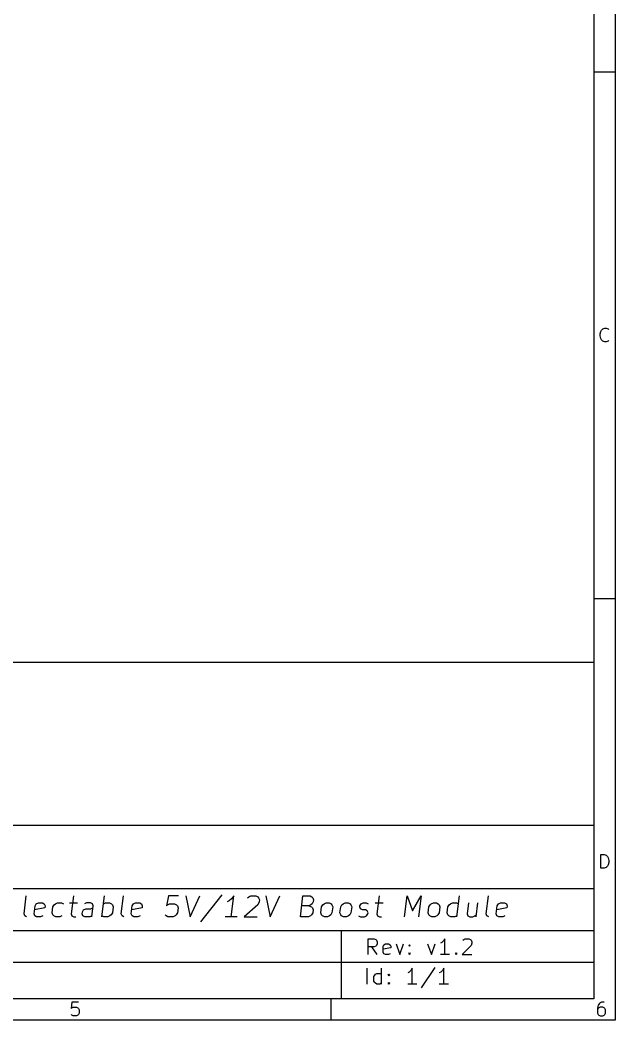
# Model space of a CAD drawing. Header units: inches. Extents: x 0.4 to 11.3, y -7.9 to -0.4.
# Drawn here: x 9.074 to 11.299, y -7.874 to -4.135 of the extents above; entities that cross this region are included whole.
import ezdxf

# ---------------------------------------------------------------- set-up
doc = ezdxf.new("R2010")
doc.units = ezdxf.units.IN
doc.header["$MEASUREMENT"] = 0
doc.layers.add('RED', color=14, linetype='CONTINUOUS')

msp = doc.modelspace()

# ---------------------------------------------------------------- linework, layer by layer
at = {"layer": 'RED', "linetype": 'CONTINUOUS'}
for p, q in [((11.2993, -0.3937), (11.2993, -7.8743)), ((11.2206, -0.4724), (11.2206, -7.7956)), ((11.2993, -4.3307), (11.2206, -4.3307)), ((11.2441, -5.3091), (11.2465, -5.2993)), ((11.2441, -5.3164), (11.2441, -5.3091)), ((11.2465, -5.2993), (11.249, -5.2945)), ((11.249, -5.2945), (11.2538, -5.2896)), ((11.2538, -5.2896), (11.2611, -5.2872)), ((11.2611, -5.2872), (11.266, -5.2872)), ((11.266, -5.2872), (11.2733, -5.2896)), ((11.2733, -5.2896), (11.2758, -5.292)), ((11.2465, -5.3261), (11.2441, -5.3164)), ((11.249, -5.331), (11.2465, -5.3261)), ((11.2538, -5.3359), (11.249, -5.331)), ((11.2611, -5.3383), (11.2538, -5.3359)), ((11.266, -5.3383), (11.2611, -5.3383)), ((11.2733, -5.3359), (11.266, -5.3383)), ((11.2758, -5.3335), (11.2733, -5.3359)), ((11.2993, -6.2992), (11.2206, -6.2992)), ((6.9686, -6.5357), (11.2206, -6.5357)), ((11.2206, -6.5357), (11.2206, -7.7956)), ((6.9686, -7.146), (11.2206, -7.146)), ((11.2465, -7.3068), (11.2465, -7.2557)), ((11.2465, -7.2557), (11.2587, -7.2557)), ((11.2587, -7.2557), (11.266, -7.2581)), ((11.266, -7.2581), (11.2709, -7.263)), ((11.2709, -7.263), (11.2733, -7.2678)), ((11.2733, -7.2678), (11.2758, -7.2776)), ((11.2758, -7.2849), (11.2733, -7.2946)), ((11.2758, -7.2776), (11.2758, -7.2849)), ((11.2587, -7.3068), (11.2465, -7.3068)), ((11.266, -7.3044), (11.2587, -7.3068)), ((11.2709, -7.2995), (11.266, -7.3044)), ((11.2733, -7.2946), (11.2709, -7.2995)), ((6.9686, -7.3822), (11.2206, -7.3822)), ((9.089, -7.4774), (9.0974, -7.4099)), ((9.1302, -7.4474), (9.1349, -7.4399)), ((9.1349, -7.4399), (9.1429, -7.4362)), ((9.1429, -7.4362), (9.1579, -7.4362)), ((9.1579, -7.4362), (9.1649, -7.4399)), ((9.1649, -7.4399), (9.1677, -7.4474)), ((9.202, -7.4436), (9.2062, -7.4399)), ((9.2062, -7.4399), (9.2141, -7.4362)), ((9.2141, -7.4362), (9.2291, -7.4362)), ((9.2291, -7.4362), (9.2362, -7.4399)), ((9.2591, -7.4362), (9.2891, -7.4362)), ((9.2737, -7.4099), (9.2652, -7.4774)), ((9.3229, -7.4362), (9.3149, -7.4399)), ((9.3379, -7.4362), (9.3229, -7.4362)), ((9.3449, -7.4399), (9.3379, -7.4362)), ((9.3477, -7.4474), (9.3449, -7.4399)), ((9.3801, -7.4886), (9.3899, -7.4099)), ((9.3861, -7.4399), (9.3941, -7.4362)), ((9.3941, -7.4362), (9.4091, -7.4362)), ((9.4091, -7.4362), (9.4161, -7.4399)), ((9.4161, -7.4399), (9.4194, -7.4436)), ((9.4527, -7.4774), (9.4611, -7.4099)), ((9.4939, -7.4474), (9.4986, -7.4399)), ((9.4986, -7.4399), (9.5066, -7.4362)), ((9.5066, -7.4362), (9.5216, -7.4362)), ((9.5216, -7.4362), (9.5286, -7.4399)), ((9.5286, -7.4399), (9.5314, -7.4474)), ((9.6299, -7.4099), (9.6214, -7.4474)), ((9.6256, -7.4436), (9.6336, -7.4399)), ((9.6674, -7.4099), (9.6299, -7.4099)), ((9.6336, -7.4399), (9.6524, -7.4399)), ((9.6524, -7.4399), (9.6594, -7.4436)), ((9.6936, -7.4099), (9.71, -7.4886)), ((9.71, -7.4886), (9.7461, -7.4099)), ((9.8291, -7.4062), (9.7489, -7.5074)), ((9.8562, -7.4287), (9.8483, -7.4324)), ((9.8647, -7.4212), (9.8562, -7.4287)), ((9.8637, -7.4886), (9.8736, -7.4099)), ((9.8736, -7.4099), (9.8647, -7.4212)), ((9.9251, -7.4174), (9.9294, -7.4137)), ((9.9294, -7.4137), (9.9373, -7.4099)), ((9.9373, -7.4099), (9.9561, -7.4099)), ((9.9561, -7.4099), (9.9631, -7.4137)), ((9.9631, -7.4137), (9.9664, -7.4174)), ((9.9683, -7.4324), (9.9631, -7.4436)), ((9.9664, -7.4174), (9.9692, -7.4249)), ((9.9692, -7.4249), (9.9683, -7.4324)), ((9.9936, -7.4099), (10.01, -7.4886)), ((10.01, -7.4886), (10.0461, -7.4099)), ((10.1225, -7.4886), (10.1323, -7.4099)), ((10.1323, -7.4099), (10.1586, -7.4099)), ((10.1586, -7.4099), (10.1656, -7.4137)), ((10.1661, -7.4399), (10.1618, -7.4436)), ((10.1656, -7.4137), (10.1689, -7.4174)), ((10.1707, -7.4324), (10.1661, -7.4399)), ((10.1689, -7.4174), (10.1717, -7.4249)), ((10.1717, -7.4249), (10.1707, -7.4324)), ((10.2068, -7.4436), (10.211, -7.4399)), ((10.211, -7.4399), (10.219, -7.4362)), ((10.219, -7.4362), (10.2303, -7.4362)), ((10.2303, -7.4362), (10.2373, -7.4399)), ((10.2373, -7.4399), (10.2406, -7.4436)), ((10.2781, -7.4436), (10.2823, -7.4399)), ((10.2823, -7.4399), (10.2903, -7.4362)), ((10.2903, -7.4362), (10.3015, -7.4362)), ((10.3015, -7.4362), (10.3085, -7.4399)), ((10.3085, -7.4399), (10.3118, -7.4436)), ((10.3451, -7.4474), (10.3498, -7.4399)), ((10.3498, -7.4399), (10.3577, -7.4362)), ((10.3577, -7.4362), (10.369, -7.4362)), ((10.369, -7.4362), (10.376, -7.4399)), ((10.4027, -7.4362), (10.4327, -7.4362)), ((10.4173, -7.4099), (10.4088, -7.4774)), ((10.5124, -7.4886), (10.5223, -7.4099)), ((10.5223, -7.4099), (10.5415, -7.4661)), ((10.5415, -7.4661), (10.5748, -7.4099)), ((10.5748, -7.4099), (10.5649, -7.4886)), ((10.608, -7.4436), (10.6122, -7.4399)), ((10.6122, -7.4399), (10.6202, -7.4362)), ((10.6202, -7.4362), (10.6315, -7.4362)), ((10.6315, -7.4362), (10.6385, -7.4399)), ((10.6385, -7.4399), (10.6418, -7.4436)), ((10.6793, -7.4436), (10.6835, -7.4399)), ((10.6835, -7.4399), (10.6915, -7.4362)), ((10.6915, -7.4362), (10.7065, -7.4362)), ((10.7065, -7.4362), (10.7135, -7.4399)), ((10.7074, -7.4886), (10.7172, -7.4099)), ((10.7514, -7.4362), (10.7463, -7.4774)), ((10.7852, -7.4362), (10.7786, -7.4886)), ((10.8175, -7.4774), (10.826, -7.4099)), ((10.8588, -7.4474), (10.8635, -7.4399)), ((10.8635, -7.4399), (10.8714, -7.4362)), ((10.8714, -7.4362), (10.8864, -7.4362)), ((10.8864, -7.4362), (10.8935, -7.4399)), ((10.8935, -7.4399), (10.8963, -7.4474)), ((9.0918, -7.4849), (9.089, -7.4774)), ((9.1265, -7.4774), (9.1302, -7.4474)), ((9.1293, -7.4849), (9.1265, -7.4774)), ((9.1668, -7.4549), (9.1284, -7.4624)), ((9.1677, -7.4474), (9.1668, -7.4549)), ((9.1945, -7.4736), (9.1973, -7.4511)), ((9.1973, -7.4811), (9.1945, -7.4736)), ((9.1973, -7.4511), (9.202, -7.4436)), ((9.2652, -7.4774), (9.268, -7.4849)), ((9.3065, -7.4774), (9.3074, -7.4699)), ((9.3093, -7.4849), (9.3065, -7.4774)), ((9.3074, -7.4699), (9.3121, -7.4624)), ((9.3121, -7.4624), (9.3201, -7.4586)), ((9.3201, -7.4586), (9.3388, -7.4586)), ((9.3388, -7.4586), (9.3468, -7.4549)), ((9.3426, -7.4886), (9.3477, -7.4474)), ((9.4194, -7.4736), (9.4147, -7.4811)), ((9.4194, -7.4436), (9.4222, -7.4511)), ((9.4222, -7.4511), (9.4194, -7.4736)), ((9.4555, -7.4849), (9.4527, -7.4774)), ((9.4902, -7.4774), (9.4939, -7.4474)), ((9.493, -7.4849), (9.4902, -7.4774)), ((9.5305, -7.4549), (9.4921, -7.4624)), ((9.5314, -7.4474), (9.5305, -7.4549)), ((9.6214, -7.4474), (9.6256, -7.4436)), ((9.6631, -7.4736), (9.6585, -7.4811)), ((9.6594, -7.4436), (9.6627, -7.4474)), ((9.6627, -7.4474), (9.6655, -7.4549)), ((9.6655, -7.4549), (9.6631, -7.4736)), ((9.9631, -7.4436), (9.9125, -7.4886)), ((10.1539, -7.4474), (10.1276, -7.4474)), ((10.1618, -7.4436), (10.1539, -7.4474)), ((10.1539, -7.4474), (10.1646, -7.4511)), ((10.1646, -7.4511), (10.1679, -7.4549)), ((10.1693, -7.4736), (10.1646, -7.4811)), ((10.1679, -7.4549), (10.1707, -7.4624)), ((10.1707, -7.4624), (10.1693, -7.4736)), ((10.1993, -7.4736), (10.2021, -7.4511)), ((10.2021, -7.4811), (10.1993, -7.4736)), ((10.2021, -7.4511), (10.2068, -7.4436)), ((10.2406, -7.4736), (10.2359, -7.4811)), ((10.2406, -7.4436), (10.2434, -7.4511)), ((10.2434, -7.4511), (10.2406, -7.4736)), ((10.2706, -7.4736), (10.2734, -7.4511)), ((10.2734, -7.4811), (10.2706, -7.4736)), ((10.2734, -7.4511), (10.2781, -7.4436)), ((10.3118, -7.4736), (10.3071, -7.4811)), ((10.3118, -7.4436), (10.3146, -7.4511)), ((10.3146, -7.4511), (10.3118, -7.4736)), ((10.3446, -7.4511), (10.3451, -7.4474)), ((10.3474, -7.4586), (10.3446, -7.4511)), ((10.3545, -7.4624), (10.3474, -7.4586)), ((10.3657, -7.4624), (10.3545, -7.4624)), ((10.3727, -7.4661), (10.3657, -7.4624)), ((10.3704, -7.4849), (10.3751, -7.4774)), ((10.3756, -7.4736), (10.3727, -7.4661)), ((10.3751, -7.4774), (10.3756, -7.4736)), ((10.4088, -7.4774), (10.4116, -7.4849)), ((10.6005, -7.4736), (10.6033, -7.4511)), ((10.6033, -7.4811), (10.6005, -7.4736)), ((10.6033, -7.4511), (10.608, -7.4436)), ((10.6418, -7.4736), (10.6371, -7.4811)), ((10.6418, -7.4436), (10.6446, -7.4511)), ((10.6446, -7.4511), (10.6418, -7.4736)), ((10.6718, -7.4736), (10.6746, -7.4511)), ((10.6746, -7.4811), (10.6718, -7.4736)), ((10.6746, -7.4511), (10.6793, -7.4436)), ((10.7463, -7.4774), (10.7491, -7.4849)), ((10.8203, -7.4849), (10.8175, -7.4774)), ((10.855, -7.4774), (10.8588, -7.4474)), ((10.8578, -7.4849), (10.855, -7.4774)), ((10.8953, -7.4549), (10.8569, -7.4624)), ((10.8963, -7.4474), (10.8953, -7.4549)), ((9.0988, -7.4886), (9.0918, -7.4849)), ((9.1363, -7.4886), (9.1293, -7.4849)), ((9.1513, -7.4886), (9.1363, -7.4886)), ((9.1593, -7.4849), (9.1513, -7.4886)), ((9.2005, -7.4849), (9.1973, -7.4811)), ((9.2076, -7.4886), (9.2005, -7.4849)), ((9.2226, -7.4886), (9.2076, -7.4886)), ((9.2305, -7.4849), (9.2226, -7.4886)), ((9.268, -7.4849), (9.2751, -7.4886)), ((9.2751, -7.4886), (9.2826, -7.4886)), ((9.3163, -7.4886), (9.3093, -7.4849)), ((9.3351, -7.4886), (9.3163, -7.4886)), ((9.343, -7.4849), (9.3351, -7.4886)), ((9.3876, -7.4886), (9.3805, -7.4849)), ((9.4026, -7.4886), (9.3876, -7.4886)), ((9.4105, -7.4849), (9.4026, -7.4886)), ((9.4147, -7.4811), (9.4105, -7.4849)), ((9.4625, -7.4886), (9.4555, -7.4849)), ((9.5, -7.4886), (9.493, -7.4849)), ((9.515, -7.4886), (9.5, -7.4886)), ((9.523, -7.4849), (9.515, -7.4886)), ((9.6205, -7.4849), (9.6172, -7.4811)), ((9.6275, -7.4886), (9.6205, -7.4849)), ((9.6463, -7.4886), (9.6275, -7.4886)), ((9.6542, -7.4849), (9.6463, -7.4886)), ((9.6585, -7.4811), (9.6542, -7.4849)), ((9.8862, -7.4886), (9.8412, -7.4886)), ((9.9125, -7.4886), (9.9612, -7.4886)), ((10.1525, -7.4886), (10.1225, -7.4886)), ((10.1604, -7.4849), (10.1525, -7.4886)), ((10.1646, -7.4811), (10.1604, -7.4849)), ((10.2054, -7.4849), (10.2021, -7.4811)), ((10.2125, -7.4886), (10.2054, -7.4849)), ((10.2237, -7.4886), (10.2125, -7.4886)), ((10.2317, -7.4849), (10.2237, -7.4886)), ((10.2359, -7.4811), (10.2317, -7.4849)), ((10.2767, -7.4849), (10.2734, -7.4811)), ((10.2837, -7.4886), (10.2767, -7.4849)), ((10.2949, -7.4886), (10.2837, -7.4886)), ((10.3029, -7.4849), (10.2949, -7.4886)), ((10.3071, -7.4811), (10.3029, -7.4849)), ((10.3404, -7.4849), (10.3474, -7.4886)), ((10.3474, -7.4886), (10.3624, -7.4886)), ((10.3624, -7.4886), (10.3704, -7.4849)), ((10.4116, -7.4849), (10.4187, -7.4886)), ((10.4187, -7.4886), (10.4262, -7.4886)), ((10.6066, -7.4849), (10.6033, -7.4811)), ((10.6137, -7.4886), (10.6066, -7.4849)), ((10.6249, -7.4886), (10.6137, -7.4886)), ((10.6329, -7.4849), (10.6249, -7.4886)), ((10.6371, -7.4811), (10.6329, -7.4849)), ((10.6779, -7.4849), (10.6746, -7.4811)), ((10.6849, -7.4886), (10.6779, -7.4849)), ((10.6999, -7.4886), (10.6849, -7.4886)), ((10.7079, -7.4849), (10.6999, -7.4886)), ((10.7491, -7.4849), (10.7561, -7.4886)), ((10.7561, -7.4886), (10.7674, -7.4886)), ((10.7674, -7.4886), (10.7753, -7.4849)), ((10.7753, -7.4849), (10.7796, -7.4811)), ((10.8274, -7.4886), (10.8203, -7.4849)), ((10.8649, -7.4886), (10.8578, -7.4849)), ((10.8799, -7.4886), (10.8649, -7.4886)), ((10.8878, -7.4849), (10.8799, -7.4886)), ((6.9686, -7.5397), (11.2206, -7.5397)), ((10.2757, -7.5397), (10.2757, -7.7956)), ((10.3762, -7.6294), (10.3762, -7.5703)), ((10.3762, -7.5703), (10.3987, -7.5703)), ((10.3987, -7.5703), (10.4044, -7.5731)), ((10.4044, -7.5731), (10.4072, -7.5759)), ((10.4072, -7.5759), (10.41, -7.5815)), ((10.41, -7.59), (10.4072, -7.5956)), ((10.41, -7.5815), (10.41, -7.59)), ((10.4353, -7.5928), (10.4409, -7.59)), ((10.4409, -7.59), (10.4522, -7.59)), ((10.4522, -7.59), (10.4578, -7.5928)), ((10.4803, -7.59), (10.4944, -7.6294)), ((10.4944, -7.6294), (10.5084, -7.59)), ((10.5984, -7.59), (10.6125, -7.6294)), ((10.6125, -7.6294), (10.6265, -7.59)), ((10.6518, -7.5844), (10.6462, -7.5872)), ((10.6575, -7.5787), (10.6518, -7.5844)), ((10.6631, -7.5703), (10.6575, -7.5787)), ((10.6631, -7.6294), (10.6631, -7.5703)), ((10.7306, -7.5759), (10.7334, -7.5731)), ((10.7334, -7.5731), (10.739, -7.5703)), ((10.739, -7.5703), (10.7531, -7.5703)), ((10.7531, -7.5703), (10.7587, -7.5731)), ((10.7587, -7.5731), (10.7615, -7.5759)), ((10.7615, -7.5759), (10.7643, -7.5815)), ((10.7643, -7.5872), (10.7615, -7.5956)), ((10.7643, -7.5815), (10.7643, -7.5872)), ((10.3987, -7.6012), (10.3762, -7.6012)), ((10.41, -7.6294), (10.3903, -7.6012)), ((10.4044, -7.5984), (10.3987, -7.6012)), ((10.4072, -7.5956), (10.4044, -7.5984)), ((10.4325, -7.5984), (10.4353, -7.5928)), ((10.4325, -7.6209), (10.4325, -7.5984)), ((10.4606, -7.604), (10.4325, -7.6097)), ((10.4353, -7.6265), (10.4325, -7.6209)), ((10.4409, -7.6294), (10.4353, -7.6265)), ((10.4578, -7.6265), (10.4522, -7.6294)), ((10.4578, -7.5928), (10.4606, -7.5984)), ((10.4606, -7.5984), (10.4606, -7.604)), ((10.5281, -7.5956), (10.5309, -7.5928)), ((10.5309, -7.5984), (10.5281, -7.5956)), ((10.5281, -7.6265), (10.5309, -7.6237)), ((10.5309, -7.6294), (10.5281, -7.6265)), ((10.5309, -7.5928), (10.5337, -7.5956)), ((10.5309, -7.5928), (10.5309, -7.5984)), ((10.5337, -7.5956), (10.5309, -7.5984)), ((10.5309, -7.6237), (10.5337, -7.6265)), ((10.5309, -7.6237), (10.5309, -7.6294)), ((10.5337, -7.6265), (10.5309, -7.6294)), ((10.7025, -7.6265), (10.7053, -7.6237)), ((10.7053, -7.6294), (10.7025, -7.6265)), ((10.7053, -7.6237), (10.7081, -7.6265)), ((10.7053, -7.6237), (10.7053, -7.6294)), ((10.7081, -7.6265), (10.7053, -7.6294)), ((10.7615, -7.5956), (10.7278, -7.6294)), ((6.9686, -7.6578), (11.2206, -7.6578)), ((10.4522, -7.6294), (10.4409, -7.6294)), ((10.68, -7.6294), (10.6462, -7.6294)), ((10.7278, -7.6294), (10.7643, -7.6294)), ((10.3724, -7.7399), (10.3724, -7.6808)), ((10.4033, -7.7033), (10.4089, -7.7005)), ((10.4089, -7.7005), (10.4202, -7.7005)), ((10.4202, -7.7005), (10.4258, -7.7033)), ((10.4258, -7.7399), (10.4258, -7.6808)), ((10.5298, -7.6949), (10.5242, -7.6977)), ((10.5355, -7.6893), (10.5298, -7.6949)), ((10.5411, -7.6808), (10.5355, -7.6893)), ((10.5411, -7.7399), (10.5411, -7.6808)), ((10.6255, -7.678), (10.5748, -7.754)), ((10.6479, -7.6949), (10.6423, -7.6977)), ((10.6536, -7.6893), (10.6479, -7.6949)), ((10.6592, -7.6808), (10.6536, -7.6893)), ((10.6592, -7.7399), (10.6592, -7.6808)), ((10.3977, -7.7118), (10.4005, -7.7061)), ((10.3977, -7.7286), (10.3977, -7.7118)), ((10.4005, -7.7343), (10.3977, -7.7286)), ((10.4005, -7.7061), (10.4033, -7.7033)), ((10.4033, -7.7371), (10.4005, -7.7343)), ((10.4089, -7.7399), (10.4033, -7.7371)), ((10.4202, -7.7399), (10.4089, -7.7399)), ((10.4258, -7.7371), (10.4202, -7.7399)), ((10.4511, -7.7061), (10.4539, -7.7033)), ((10.4539, -7.709), (10.4511, -7.7061)), ((10.4511, -7.7371), (10.4539, -7.7343)), ((10.4539, -7.7399), (10.4511, -7.7371)), ((10.4539, -7.7033), (10.4567, -7.7061)), ((10.4539, -7.7033), (10.4539, -7.709)), ((10.4567, -7.7061), (10.4539, -7.709)), ((10.4539, -7.7343), (10.4567, -7.7371)), ((10.4539, -7.7343), (10.4539, -7.7399)), ((10.4567, -7.7371), (10.4539, -7.7399)), ((10.558, -7.7399), (10.5242, -7.7399)), ((10.6761, -7.7399), (10.6423, -7.7399)), ((11.2206, -7.7956), (0.4724, -7.7956)), ((11.2206, -7.7956), (6.9686, -7.7956)), ((9.268, -7.8071), (9.2656, -7.8315)), ((9.2924, -7.8071), (9.268, -7.8071)), ((10.2362, -7.7956), (10.2362, -7.8743)), ((11.2414, -7.812), (11.2365, -7.8193)), ((11.2439, -7.8096), (11.2414, -7.812)), ((11.2487, -7.8071), (11.2439, -7.8096)), ((11.2585, -7.8071), (11.2487, -7.8071)), ((9.2656, -7.8315), (9.268, -7.8291)), ((9.268, -7.8291), (9.2729, -7.8266)), ((9.2729, -7.8266), (9.2851, -7.8266)), ((9.2851, -7.8266), (9.29, -7.8291)), ((9.29, -7.8291), (9.2924, -7.8315)), ((9.2924, -7.8315), (9.2948, -7.8364)), ((9.2948, -7.8486), (9.2924, -7.8534)), ((9.2948, -7.8364), (9.2948, -7.8486)), ((11.2365, -7.8193), (11.2341, -7.8291)), ((11.2341, -7.8291), (11.2341, -7.8486)), ((11.2365, -7.8315), (11.2341, -7.8364)), ((11.2341, -7.8486), (11.2365, -7.8534)), ((11.239, -7.8291), (11.2365, -7.8315)), ((11.2439, -7.8266), (11.239, -7.8291)), ((11.2536, -7.8266), (11.2439, -7.8266)), ((11.2585, -7.8291), (11.2536, -7.8266)), ((11.2609, -7.8315), (11.2585, -7.8291)), ((11.2633, -7.8364), (11.2609, -7.8315)), ((11.2609, -7.8534), (11.2633, -7.8486)), ((11.2633, -7.8486), (11.2633, -7.8364)), ((11.2993, -7.8743), (0.3937, -7.8743)), ((9.268, -7.8559), (9.2656, -7.8534)), ((9.2729, -7.8583), (9.268, -7.8559)), ((9.2851, -7.8583), (9.2729, -7.8583)), ((9.29, -7.8559), (9.2851, -7.8583)), ((9.2924, -7.8534), (9.29, -7.8559)), ((11.2365, -7.8534), (11.239, -7.8559)), ((11.239, -7.8559), (11.2439, -7.8583)), ((11.2439, -7.8583), (11.2536, -7.8583)), ((11.2536, -7.8583), (11.2585, -7.8559)), ((11.2585, -7.8559), (11.2609, -7.8534))]:
    msp.add_line(p, q, dxfattribs=at)

doc.saveas('drawing.dxf')
